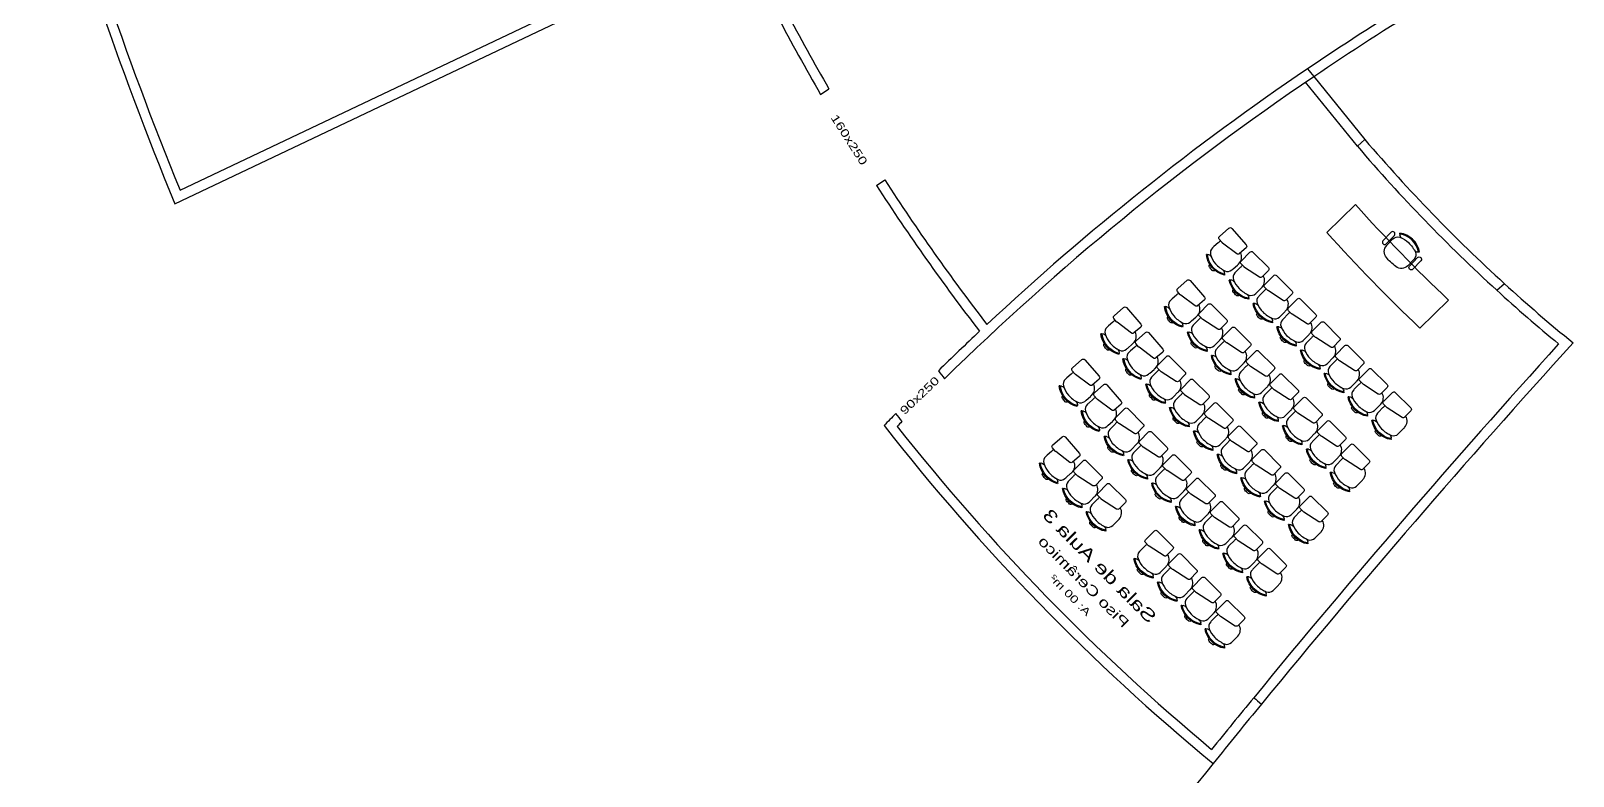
# Model space of a CAD drawing. Header units: inches. Extents: x -18604 to 2753, y -9056 to 3482.
# Drawn here: x -10231 to -7918, y -2554 to -1437 of the extents above; entities that cross this region are included whole.
import ezdxf
from ezdxf.enums import TextEntityAlignment as Align

# ---------------------------------------------------------------- set-up
doc = ezdxf.new("R2010")
doc.units = ezdxf.units.IN
for name, color, linetype in [('ESPECARQ', 2, 'Continuous'), ('ESQUADRIA', 2, 'Continuous'), ('MOVEIS', 2, 'Continuous'), ('Parede', 6, 'Continuous'), ('TEXTO', 2, 'Continuous'), ('TEXTO_AREAS', 146, 'Continuous')]:
    doc.layers.add(name, color=color, linetype=linetype)
doc.styles.add('REGUA100', font='GOTHIC.TTF', dxfattribs={"width": 1.4})
doc.styles.add('REGUA60', font='GOTHIC.TTF', dxfattribs={"width": 1.4})

# ---------------------------------------------------------------- blocks, each defined once
blk = doc.blocks.new('22S00006A0')
for p, q in [((-0.199, 0.587), (-0.205, 0.595)), ((-0.182, 0.573), (-0.192, 0.586)), ((0.182, 0.573), (0.192, 0.586)), ((0.199, 0.587), (0.205, 0.595))]:
    blk.add_line(p, q)
for points in [[(-0.22, 0.348), (-0.22, 0.432, -0.007386), (-0.22, 0.46, -0.283766), (-0.162, 0.548, -0.109248), (-0.01, 0.582, -0.096656), (0.162, 0.548, -0.283766), (0.22, 0.46, -0.007386), (0.22, 0.432), (0.22, 0.348, -0.007546), (0.22, 0.325, -0.344654), (0.11, 0.192, -0.024121)], [(-0.217, 0.3, -0.045046), (-0.22, 0.325, -0.007546), (-0.22, 0.348)]]:
    blk.add_lwpolyline(points, format="xyb")
blk.add_lwpolyline([(0.11, 0.08), (0.11, 0.214, 0.354533), (0.086, 0.244), (-0.175, 0.299, 0.052038), (-0.186, 0.3), (-0.25, 0.3, 0.414214), (-0.28, 0.27), (-0.28, 0.08, 0.414214), (-0.25, 0.05), (0.08, 0.05, 0.414214)], format="xyb", close=True)
for centre, radius, start, end in [((0, 0.303), 0.357, 54.8701, 125.1299), ((-0.195, 0.59), 0.005, 216.8699, 305.9604), ((0, 0.302), 0.343, 55.8574, 124.1426), ((-0.144, 0.626), 0.0663, 234.3405, 285.7396), ((-0.03, 0.654), 0.03, 93.5833, 179.0689), ((0, -0.074), 0.759, 87.5665, 92.4335), ((0.03, 0.654), 0.03, 0.9311, 86.4167), ((0.142, 0.626), 0.0669, 255.9348, 307.0801), ((0.195, 0.59), 0.005, 234.0396, 323.1301)]:
    blk.add_arc(centre, radius, start, end)
blk = doc.blocks.new('INDUNI1')
at = {"color": 0, "style": 'REGUA100', "width": 1.4, "flags": 8}
for tag, p in [('NOME1', (0, 0)), ('NOME2', (0, -4.29))]:
    blk.add_attdef(tag, text='', height=2.5, dxfattribs=at).set_placement(p, align=Align.CENTER)
at = {"layer": 'ESPECARQ', "style": 'REGUA60', "width": 1.4}
blk.add_attdef('AREA', text='', height=1.5, dxfattribs=at).set_placement((0, -7.81), align=Align.CENTER)
at = {"layer": 'ESPECARQ', "style": 'REGUA60', "width": 1.4, "flags": 8}
for tag, p in [('PISO', (0, -10.31)), ('REVPAR', (0, -12.81)), ('PEDIR', (0, -15.31))]:
    blk.add_attdef(tag, text='', height=1.5, dxfattribs=at).set_placement(p, align=Align.CENTER)

msp = doc.modelspace()

# ---------------------------------------------------------------- linework, layer by layer
at = {"layer": 'ESQUADRIA'}
for p, q in [((-8241.5, -1609.6, 63.4), (-8319.4, -1513.8, 63.4)), ((-8306.9, -1505.3, 63.4), (-8230.1, -1599.7, 63.4))]:
    msp.add_line(p, q, dxfattribs=at)
for centre, radius, start, end in [((-6086.5, -4786.6, 63.4), 3976.9, 121.4231, 124.0987), ((-6086.5, -4786.6, 63.4), 3961.9, 121.1915, 124.0858), ((-6387.6, -22.5, 63.4), 2440.4, 227.6234, 230.5106), ((-6387.6, -22.5, 63.4), 2425.4, 227.6646, 230.8823), ((2652.5, -11506.7, 63.4), 14295.7, 137.81029, 140.61667), ((2652.5, -11506.7, 63.4), 14280.7, 137.747, 140.61695)]:
    msp.add_arc(centre, radius, start, end, dxfattribs=at)
at = {"layer": 'MOVEIS'}
for p, q in [((-8244.4, -1697.1, 63.4), (-8287.3, -1739.1, 63.4)), ((-8177.9, -1740.7, 63.4), (-8177.8, -1739.7, 63.4)), ((-8177.7, -1742.9, 63.4), (-8177.5, -1741.3, 63.4)), ((-8104.6, -1840.2, 63.4), (-8147.6, -1882.1, 63.4))]:
    msp.add_line(p, q, dxfattribs=at)
at = {"layer": 'MOVEIS', "elevation": 63.4}
for points in [[(-8203.2, -1751.2, 0.928571), (-8198.2, -1756.1), (-8186, -1743.2, 0.928571), (-8191, -1738.4)], [(-8196, -1756.6), (-8190.1, -1750.5, -0.007386), (-8188.2, -1748.5, -0.283766), (-8177.9, -1746.1, -0.109248), (-8164.6, -1754.1, -0.096656), (-8154.4, -1768.5, -0.283766), (-8156.3, -1778.8, -0.007386), (-8158.2, -1780.9), (-8164, -1787, -0.007546), (-8165.6, -1788.6, -0.371031), (-8183.8, -1789.9, -0.024121), (-8192, -1782.9, -0.029876), (-8197.9, -1776.5, -0.371031), (-8197.5, -1758.3, -0.007546)], [(-8158.3, -1794, -0.928571), (-8163.4, -1789.2), (-8151.2, -1776.3, -0.928571), (-8146.1, -1781.2)]]:
    msp.add_lwpolyline(points, format="xyb", close=True, dxfattribs=at)
at = {"layer": 'MOVEIS'}
for centre, radius, start, end in [((-6387.6, -22.5, 63.4), 2500.4, 222.0462, 226.6303), ((-6387.6, -22.5, 63.4), 2560.4, 222.1, 226.5766), ((-8177.5, -1740.8, 63.4), 0.5, 173.3021, 262.3927), ((-8183.1, -1775, 63.4), 35.7, 11.8974, 81.5622), ((-8171.2, -1741.7, 63.4), 6.63, 190.7728, 242.1719), ((-8183.1, -1775.1, 63.4), 34.3, 12.2896, 80.5749), ((-8150.5, -1761.4, 63.4), 6.69, 212.367, 290.928)]:
    msp.add_arc(centre, radius, start, end, dxfattribs=at)
at = {"layer": 'Parede'}
for p, q in [((-10007.3, -1675.6, 63.4), (-8744.2, -1075.7, 63.4)), ((-10015.2, -1695.9, 63.4), (-9171.1, -1295.1, 63.4)), ((-9046.6, -1531.9, 63.4), (-9034.1, -1523.4, 63.4)), ((-8241.5, -1609.6, 63.4), (-8230.1, -1599.7, 63.4)), ((-8962.8, -1668.4, 63.4), (-8950.4, -1660, 63.4)), ((-8032.4, -1825.3, 63.4), (-8021, -1815.4, 63.4))]:
    msp.add_line(p, q, dxfattribs=at)
for centre, radius, start, end in [((-5163.5, 306.5, 63.4), 5248.7, 195.0877, 202.4268), ((-5163.5, 306.5, 63.4), 5233.7, 195.0866, 202.2538), ((-6230.3, 101, 63.4), 3255.4, 205.3948, 210.1049), ((-6230.3, 101, 63.4), 3240.4, 205.3947, 210.0857), ((-6086.5, -4786.6, 63.4), 3976.9, 124.0987, 132.9696), ((-6387.6, -22.5, 63.4), 2425.4, 217.333, 217.688), ((-6086.5, -4786.6, 63.4), 3961.9, 124.0858, 134.4429), ((-6387.6, -22.5, 63.4), 2440.4, 220.5654, 227.6234), ((-6387.6, -22.5, 63.4), 2425.4, 220.5627, 227.6646), ((-6230.3, 101, 63.4), 3240.4, 212.9183, 217.611), ((-6230.3, 101, 63.4), 3255.4, 212.9244, 217.6363), ((-6086.5, -4786.6, 63.4), 3976.9, 133.1867, 134.4182), ((-6230.3, 101, 63.4), 3240.4, 217.8773, 217.8783), ((-6387.6, -22.5, 63.4), 3140.4, 217.7715, 218.0469), ((-6086.5, -4786.6, 63.4), 3976.9, 135.7252, 136.0863), ((-6387.6, -22.5, 63.4), 3230.4, 217.9759, 218.2443), ((-6387.6, -23.1, 63.4), 3254.8, 218.0293, 230.5019), ((-6086.5, -4786.6, 63.4), 3961.9, 135.7542, 135.9001), ((-6387.6, -22.5, 63.4), 3240.4, 218.2679, 230.2398), ((2652.5, -11506.7, 63.4), 14295.7, 140.61667, 141.01749), ((2652.5, -11506.7, 63.4), 14280.7, 140.61695, 141.07799), ((-6387.6, -22.5, 63.4), 3140.4, 230.2214, 230.4951), ((2652.5, -11506.7, 63.4), 14280.7, 141.07799, 143.43602)]:
    msp.add_arc(centre, radius, start, end, dxfattribs=at)

# ---------------------------------------------------------------- block references
at = {"layer": 'MOVEIS', "extrusion": (5.27615e-16, 9.36075e-16, -1), "yscale": 100, "zscale": -100}
for p, xscale, rotation in [((8409.6, -1748.2, -63.4), 99.99999999997728, 228.9249621128812), ((8377.1, -1782.3, -63.4), 100.0000000000079, 224.7844536329182), ((8341.5, -1817.4, -63.4), 100.0000000000079, 224.7844536329182), ((8472.2, -1826.4, -63.4), 99.99999999997728, 228.9249621128812), ((8567.7, -1867, -63.4), 99.99999999997728, 228.9249621128812), ((8439.6, -1860.5, -63.4), 100.0000000000079, 224.7844536329182), ((8305.9, -1852.4, -63.4), 100.0000000000079, 224.7844536329182), ((8270.2, -1887.5, -63.4), 100.0000000000079, 224.7844536329182), ((8534.7, -1904.5, -63.4), 99.99999999997728, 228.9249621128812), ((8404, -1895.5, -63.4), 100.0000000000079, 224.7844536329182), ((8368.4, -1930.6, -63.4), 100.0000000000079, 224.7844536329182), ((8234.6, -1922.5, -63.4), 100.0000000000079, 224.7844536329182), ((8630.2, -1945.1, -63.4), 99.99999999997728, 228.9249621128812), ((8502.2, -1938.6, -63.4), 100.0000000000079, 224.7844536329182), ((8199, -1957.6, -63.4), 100.0000000000079, 224.7844536329182), ((8597.2, -1982.6, -63.4), 99.99999999997728, 228.9249621128812), ((8466.6, -1973.6, -63.4), 100.0000000000079, 224.7844536329182), ((8332.8, -1965.6, -63.4), 100.0000000000079, 224.7844536329182), ((8297.2, -2000.6, -63.4), 100.0000000000079, 224.7844536329182), ((8163.4, -1992.6, -63.4), 100.0000000000079, 224.7844536329182), ((8564.7, -2016.7, -63.4), 100.0000000000079, 224.7844536329182), ((8430.9, -2008.7, -63.4), 100.0000000000079, 224.7844536329182), ((8529.1, -2051.8, -63.4), 100.0000000000079, 224.7844536329182), ((8395.3, -2043.7, -63.4), 100.0000000000079, 224.7844536329182), ((8261.5, -2035.7, -63.4), 100.0000000000079, 224.7844536329182), ((8659.8, -2060.8, -63.4), 99.99999999997728, 228.9249621128812), ((8225.9, -2070.7, -63.4), 100.0000000000079, 224.7844536329182), ((8627.2, -2094.9, -63.4), 100.0000000000079, 224.7844536329182), ((8493.5, -2086.8, -63.4), 100.0000000000079, 224.7844536329182), ((8359.7, -2078.8, -63.4), 100.0000000000079, 224.7844536329182), ((8324.1, -2113.8, -63.4), 100.0000000000079, 224.7844536329182), ((8591.6, -2129.9, -63.4), 100.0000000000079, 224.7844536329182), ((8457.8, -2121.9, -63.4), 100.0000000000079, 224.7844536329182), ((8422.2, -2156.9, -63.4), 100.0000000000079, 224.7844536329182), ((8288.4, -2148.9, -63.4), 100.0000000000079, 224.7844536329182), ((8520.4, -2200, -63.4), 100.0000000000079, 224.7844536329182), ((8386.6, -2192, -63.4), 100.0000000000079, 224.7844536329182), ((8484.7, -2235.1, -63.4), 100.0000000000079, 224.7844536329182), ((8351, -2227, -63.4), 100.0000000000079, 224.7844536329182), ((8449.1, -2270.1, -63.4), 100.0000000000079, 224.7844536329182), ((8413.5, -2305.2, -63.4), 100.0000000000079, 224.7844536329182)]:
    msp.add_blockref('22S00006A0', p, dxfattribs=dict(at, xscale=xscale, rotation=rotation))
at = {"layer": 'TEXTO', "extrusion": (5.27615e-16, 9.36075e-16, -1)}
ref = msp.add_blockref('INDUNI1', (8634.5, -2245.1), dxfattribs=dict(at, xscale=7.499999999999768, yscale=7.499999999992724, zscale=-7.5, rotation=45.17256308519293))
ref.add_attrib('NOME1', 'Sala de Aula 3', dxfattribs={"layer": '0', "color": 0, "height": 18.75, "rotation": 134.8274, "style": 'REGUA100', "text_generation_flag": 4, "width": 1.4, "flags": 8}).set_placement((-8634.5, -2245.1), align=Align.CENTER)
ref.add_attrib('NOME2', 'Piso Cerâmico', dxfattribs={"layer": '0', "color": 0, "height": 15, "rotation": 134.8274, "style": 'REGUA100', "text_generation_flag": 4, "width": 1.4, "flags": 8}).set_placement((-8657.3, -2267.7), align=Align.CENTER)
ref.add_attrib('AREA', 'A: 00 m²', dxfattribs={"layer": 'ESPECARQ', "height": 11.25, "rotation": 134.8274, "style": 'REGUA60', "text_generation_flag": 4, "width": 1.4}).set_placement((-8676, -2286.4), align=Align.CENTER)

# ---------------------------------------------------------------- texts
at = {"layer": 'TEXTO_AREAS', "style": 'REGUA100', "width": 1.4}
for s, rotation, p in [('160x250', 302.5628, (-9032, -1566.7, 10.3)), ('90x250', 43.5413, (-8920.7, -2012.9))]:
    msp.add_text(s, height=12, rotation=rotation, dxfattribs=at).set_placement(p)

doc.saveas('drawing.dxf')
